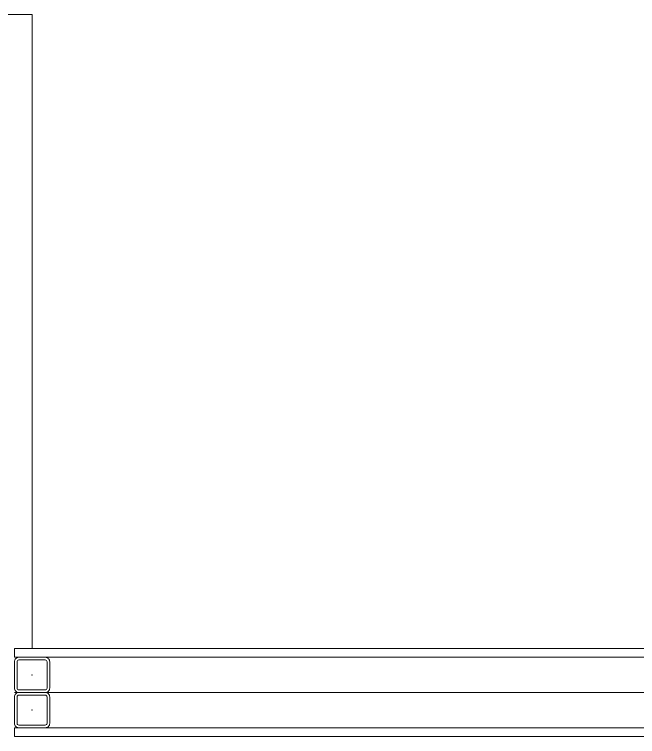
# Model space of a CAD drawing. Extents: x -1439 to 34962, y -872 to 8330.
# Drawn here: x 2880.8 to 2951.6, y 3112.5 to 3194.5 of the extents above; entities that cross this region are included whole.
import ezdxf

# ---------------------------------------------------------------- set-up
doc = ezdxf.new("R2010")
doc.units = 0
doc.layers.get('0').update_dxf_attribs({"color": 9, "lineweight": 9})
for name, color, linetype, lineweight in [('06D', 9, 'Continuous', 9), ('10', 9, 'Continuous', 9), ('11', 9, 'Continuous', 9), ('14', 9, 'Continuous', 9), ('33', 9, 'BATTING', 9)]:
    doc.layers.add(name, color=color, linetype=linetype, lineweight=lineweight)
doc.linetypes.add('BATTING', pattern='A,0.0001,-0.1,[134,ltypeshp.shx,S=0.1,R=0,X=-0.1,Y=0],-0.2,[134,ltypeshp.shx,S=0.1,R=180,X=0.1,Y=0],-0.1', length=0.4001)

# ---------------------------------------------------------------- blocks, each defined once
blk = doc.blocks.new('Prf-40x40')
for points in [[(1.5, -2), (-1.5, -2, -0.414214), (-2, -1.5), (-2, 1.5, -0.414214), (-1.5, 2), (1.5, 2, -0.414214), (2, 1.5), (2, -1.5, -0.414214)], [(1.5, -1.7), (-1.5, -1.7, -0.414214), (-1.7, -1.5), (-1.7, 1.5, -0.414214), (-1.5, 1.7), (1.5, 1.7, -0.414214), (1.7, 1.5), (1.7, -1.5, -0.414214)]]:
    blk.add_lwpolyline(points, format="xyb", close=True)
blk.add_point((0, 0))

msp = doc.modelspace()

# ---------------------------------------------------------------- linework, layer by layer
at = {"layer": '06D'}
msp.add_lwpolyline([(2880.838, 3117.5), (3447.838, 3117.5)], dxfattribs=at)
at = {"layer": '11'}
for points in [[(2880.838, 3121.5), (2880.838, 3122.5), (3452.838, 3122.5), (3452.838, 3121.5)], [(2880.838, 3112.5), (2880.838, 3113.5), (3452.838, 3113.5), (3452.838, 3112.5)]]:
    msp.add_lwpolyline(points, close=True, dxfattribs=at)
at = {"layer": '14'}
for points in [[(2822.838, 3194.5), (2882.838, 3194.5), (2882.838, 3122.5)], [(2883.838, 3122.5), (3035.838, 3122.5)]]:
    msp.add_lwpolyline(points, dxfattribs=at)
at = {"layer": '33', "ltscale": 0.3}
msp.add_lwpolyline([(2880.938, 3117.5), (3447.838, 3117.5)], dxfattribs=at)

# ---------------------------------------------------------------- block references
at = {"layer": '10', "xscale": -1}
for p in [(2882.838, 3119.5), (2882.838, 3115.5)]:
    msp.add_blockref('Prf-40x40', p, dxfattribs=at)

doc.saveas('drawing.dxf')
